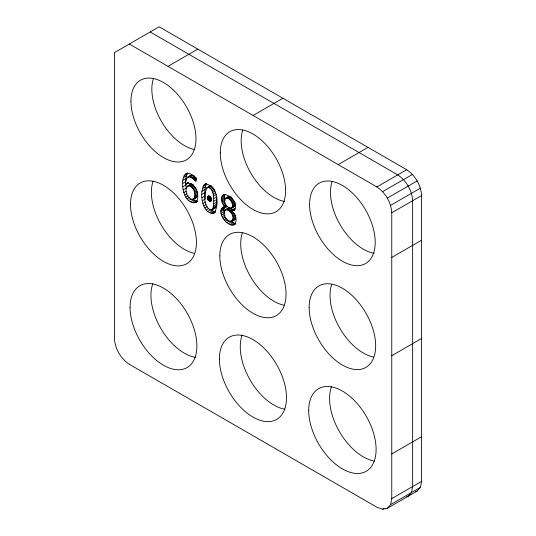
<?xml version="1.0" encoding="UTF-8"?>
<svg xmlns="http://www.w3.org/2000/svg" width="536" height="536" viewBox="0 0 536 536"><rect width="100%" height="100%" fill="white"/><g stroke="black" fill="none" stroke-linecap="round" stroke-linejoin="round"><path stroke-width="0.8" d="M213.663 203.807C213.616 198.347 214.427 188.672 207.465 187.292C203.392 192.598 203.258 208.008 211.298 210.159C213.549 209.027 213.348 205.951 213.663 203.807L216.651 202.085L216.651 196.873L213.663 198.595M215.117 212.558C202.26 217.69 197.355 188.639 206.025 183.506M202.353 200.685L205.335 198.963C204.839 193.831 204.089 188.069 206.755 183.399M188.618 182.675L185.637 184.397C184.793 179.848 188.283 174.421 193.275 175.312L190.287 177.034L188.029 177.021M197.054 201.724C179.305 209.596 176.558 157.731 196.062 178.233L196.062 181.57L193.429 178.877L190.287 177.034M187.66 173.081L186.294 175.989L185.731 181.63L182.749 183.352M194.602 196.417C197.007 191.667 188.551 180.813 186.247 188.752C184.505 195.814 194.112 205.516 197.583 194.695L194.602 196.417L194.072 198.461L193.02 199.432M235.833 223.767C227.767 230.962 212.906 206.675 225.777 207.338L227.565 206.306M224.336 212.832L223.961 209.904L224.658 206.608L221.676 208.33M231.391 208.102C235.545 204.497 227.465 194.099 224.705 199.948C222.654 206.755 234.326 212.102 235.364 203.673L232.383 205.402M232.825 219.271C235.123 214.333 224.946 204.933 224.128 213.073C223.13 219.552 233.24 225.482 235.806 217.549L232.825 219.271L231.76 221.335M225.777 207.338C220.41 204.29 219.258 190.253 228.504 195.888C233.81 197.349 239.766 210.822 231.25 210.501L234.232 208.779L235.177 208.96L232.195 210.681M221.804 201.067L224.792 199.345L224.51 197.074L224.973 194.481L221.991 196.203M207.311 197.442C207.827 193.965 211.921 197.69 211.452 199.834C210.936 203.265 206.775 199.613 207.311 197.442L209.697 196.062M211.298 210.159C215.197 209.241 216.819 205.757 216.651 202.085M387.394 508.249L417.229 491.023L420.425 487.398L421.598 481.368L421.598 195.54C420.948 185.201 415.313 175.44 406.683 169.711L159.145 26.8L114.403 52.635L114.403 338.464C115.052 348.795 120.687 358.564 129.317 364.292L376.855 507.203L382.657 509.2L387.394 508.249L390.59 504.617L391.762 498.594L391.762 212.765C391.119 202.427 385.478 192.659 376.855 186.937L129.317 44.026M227.874 197.436L228.617 196.457L229.83 196.297L226.849 198.019M185.637 184.397L187.721 182.635M209.094 186.83L210.447 185.57L206.715 187.707M195.861 202.414C201.027 196.169 195.258 181.53 186.528 183.325M226.648 209.69L229.629 207.961L228.249 208.182L224.772 210.367M213.918 213.248C219.948 205.429 217.495 183.801 204.832 184.196M191.01 175.299L187.171 177.657M234.044 224.798C238.332 220.953 235.183 213.576 231.25 210.501M196.598 197.362L195.285 197.791M190.307 184.431L191.667 183.975L186.823 186.776M167.996 66.35L197.824 49.131M253.086 115.481L282.914 98.256M185.007 174.334L187.392 172.954M184.016 175.741L187.004 174.019M183.312 177.711L186.294 175.989M182.89 180.25L185.871 178.528M189.067 176.813L192.055 175.091M191.687 177.677L194.675 175.955M192.283 178.039L194.669 176.666M192.86 178.441L195.245 177.068M193.429 178.877L195.814 177.503M186.046 183.788L188.431 182.407M193.985 179.352L196.37 177.972M194.528 179.862L196.317 178.83M182.863 186.776L185.851 185.054L185.804 183.687M195.057 180.398L196.25 179.714M187.325 186.153L190.937 184.069M189.53 185.871L192.511 184.15M183.218 189.851L186.2 188.129L185.851 185.054M190.474 186.314L193.463 184.592M191.453 186.977L193.838 185.597M183.801 192.585L186.193 191.205M192.303 187.761L194.689 186.381M193.02 188.665L195.405 187.292M184.625 194.97L187.01 193.59M193.61 189.697L196.002 188.324M203.774 185.121L206.159 183.741M194.072 190.85L196.457 189.476M202.943 186.608L205.925 184.887M185.697 197.054L188.089 195.674M194.4 192.116L196.792 190.742M202.353 188.652L205.335 186.93M194.602 193.503L197.583 191.781M187.044 198.869L189.429 197.489M194.669 194.997L197.65 193.275M206.112 188.551L207.901 187.52M208.35 187.292L211.331 185.57M201.998 191.245L204.98 189.523M209.375 187.714L211.76 186.334M188.659 200.43L191.044 199.05M194.4 197.57L197.389 195.848M210.407 188.478L212.792 187.098M192.303 199.513L197.054 196.739M201.878 194.4L204.866 192.679M211.298 189.503L213.683 188.123M190.541 201.724L193.523 200.002L195.138 200.786L197.804 201.127M212.048 190.782L214.434 189.409M192.156 202.508L195.138 200.786M201.998 197.684L204.98 195.962M193.583 202.883L196.565 201.161M212.651 192.324L215.037 190.95M194.816 202.849L197.208 201.476M207.459 196.612L208.651 195.921M207.345 196.987L209.134 195.955M213.127 194.139L215.512 192.759M207.345 197.965L209.73 196.585M207.452 198.481L210.44 196.759L211.526 198.668L208.544 200.39M207.64 198.99L210.621 197.268M213.462 196.23L216.444 194.508M207.894 199.506L210.876 197.784M208.196 199.975L211.184 198.253M202.943 203.412L205.328 202.032M208.926 200.739L211.311 199.359M209.341 201.02L211.727 199.64M209.764 201.221L211.559 200.189M210.159 201.315L211.352 200.625M210.514 201.302L211.707 200.618M203.774 205.851L206.159 204.471M222.581 195.359L224.37 194.327M213.73 201.241L216.718 199.519M221.643 197.349L224.624 195.627M204.832 208.001L207.218 206.621M221.522 198.796L224.51 197.074M221.596 199.928L224.577 198.206M225.636 198.179L228.617 196.457M225.2 198.575L229.167 196.27M206.119 209.844L208.504 208.464M213.462 205.938L216.444 204.216M227.619 198.246L230.011 196.866M222.159 202.199L225.14 200.477M213.127 207.633L216.109 205.911M228.504 198.682L231.485 196.96M207.633 211.372L210.018 209.998M212.651 208.899L215.633 207.177M229.401 199.271L231.787 197.891M222.648 203.325L225.033 201.945M230.179 199.935L232.57 198.561M223.264 204.424L225.649 203.05M209.375 212.598L212.357 210.876L215.613 211.881M230.849 200.678L232.637 199.647M223.994 205.462L225.783 204.43M231.398 201.496L233.783 200.116M211.117 213.382L214.099 211.66M222.212 207.673L224.088 206.554M224.832 206.434L226.621 205.402M231.827 202.387L234.212 201.007M212.631 213.603L215.016 212.223M221.288 209.208L224.269 207.486M232.135 203.332L234.52 201.951M221.053 210.306L224.041 208.584M232.323 204.337L235.304 202.615M220.979 211.626L223.961 209.904M225.267 209.904L228.249 208.182M225.897 209.677L228.885 207.955M232.323 206.373L235.304 204.651M221.107 213.402L224.088 211.68M232.135 207.151L235.116 205.429M227.519 209.931L230.5 208.209L232.47 209.348L229.488 211.07M230.835 208.283L234.808 206.005M228.504 210.42L231.485 208.698M221.475 215.13L224.463 213.402M230.353 211.827L232.142 210.795M222.105 216.799L225.087 215.077M233.033 210.681L234.822 209.643M233.756 210.487L234.956 209.797M231.103 212.685L232.892 211.653M222.976 218.413L225.361 217.033M231.74 213.65L233.529 212.618M232.242 214.688L234.634 213.315M224.068 219.934L226.453 218.561M232.604 215.787L234.996 214.407M225.355 221.314L227.74 219.934M232.825 216.933L235.806 215.211M232.899 218.132L235.284 216.758M226.835 222.547L229.22 221.174M230.373 221.549L232.162 220.517M232.611 220.189L235.592 218.467M231.123 221.562L235.237 219.15M228.504 223.639L231.485 221.917L234.641 223.231L231.659 224.953M230.179 224.484L233.16 222.755M232.946 225.06L235.331 223.68M338.176 164.606L368.004 147.38M376.855 186.937L406.683 169.711M382.657 191.64L412.486 174.414M387.394 198.065L417.229 180.846M390.59 205.389L420.425 188.163M391.762 212.765L421.598 195.54M391.762 257.427L421.598 240.202M391.762 355.676L421.598 338.457M391.762 453.932L421.598 436.713M391.762 498.594L421.598 481.368M382.657 509.2L384.098 508.369M390.59 504.617L420.425 487.398M215.03 208.022L213.388 208.43M234.105 219.84L234.741 219.613M234.373 206.38L233.153 206.528M415.648 491.345L417.229 491.023M406.697 496.51L408.278 496.189L411.474 492.564L412.646 486.534L412.646 200.705C412.003 190.374 406.362 180.605 397.732 174.877L150.201 31.966M230.373 221.194L231.485 221.917M192.27 199.137L193.523 200.002M210.615 209.65L212.357 210.876M194.38 149.484A45.975 26.545 60 0 1 161.363 121.257A45.975 26.545 60 0 1 153.43 78.544M194.521 253.367A46.605 26.907 60 0 1 161.041 224.751A46.605 26.907 60 0 1 153.001 181.456M284.71 201.482A46.183 26.666 60 0 1 251.029 173.496A46.183 26.666 60 0 1 242.754 130.067M374.228 253.327A46.398 26.787 60 0 1 340.394 225.214A46.398 26.787 60 0 1 332.086 181.59M373.552 357.056A47.027 27.148 60 0 1 339.777 328.186A47.027 27.148 60 0 1 331.657 284.495M195.486 357.405A47.235 27.276 60 0 1 160.726 328.246A47.235 27.276 60 0 1 152.861 283.564M285.011 409.249A47.449 27.396 60 0 1 250.091 379.964A47.449 27.396 60 0 1 242.185 335.08M374.53 461.094A47.657 27.517 60 0 1 339.456 431.681A47.657 27.517 60 0 1 331.516 386.597M284.04 305.212A46.813 27.028 60 0 1 250.406 276.469A46.813 27.028 60 0 1 242.332 232.972M130.958 101.277A45.975 26.545 60 0 0 179.721 161.932A45.975 26.545 60 0 0 179.721 96.922A45.975 26.545 60 0 0 130.958 101.277M130.509 204.33A46.605 26.907 60 0 0 179.942 265.822A46.605 26.907 60 0 0 179.942 199.915A46.605 26.907 60 0 0 130.509 204.33M309.6 204.41A46.398 26.787 60 0 0 358.812 265.628A46.398 26.787 60 0 0 358.812 200.015A46.398 26.787 60 0 0 309.6 204.41M220.276 152.847A46.183 26.666 60 0 0 269.266 213.784A46.183 26.666 60 0 0 269.266 148.465A46.183 26.666 60 0 0 220.276 152.847M309.151 307.47A47.027 27.148 60 0 0 359.033 369.518A47.027 27.148 60 0 0 359.033 303.014A47.027 27.148 60 0 0 309.151 307.47M130.06 307.383A47.235 27.276 60 0 0 180.163 369.713A47.235 27.276 60 0 0 180.163 302.907A47.235 27.276 60 0 0 130.06 307.383M219.385 358.953A47.449 27.396 60 0 0 269.709 421.557A47.449 27.396 60 0 0 269.709 354.457A47.449 27.396 60 0 0 219.385 358.953M308.703 410.522A47.657 27.517 60 0 0 359.254 473.409A47.657 27.517 60 0 0 359.254 406.007A47.657 27.517 60 0 0 308.703 410.522M219.834 255.9A46.813 27.028 60 0 0 269.487 317.674A46.813 27.028 60 0 0 269.487 251.464A46.813 27.028 60 0 0 219.834 255.9"/></g></svg>
